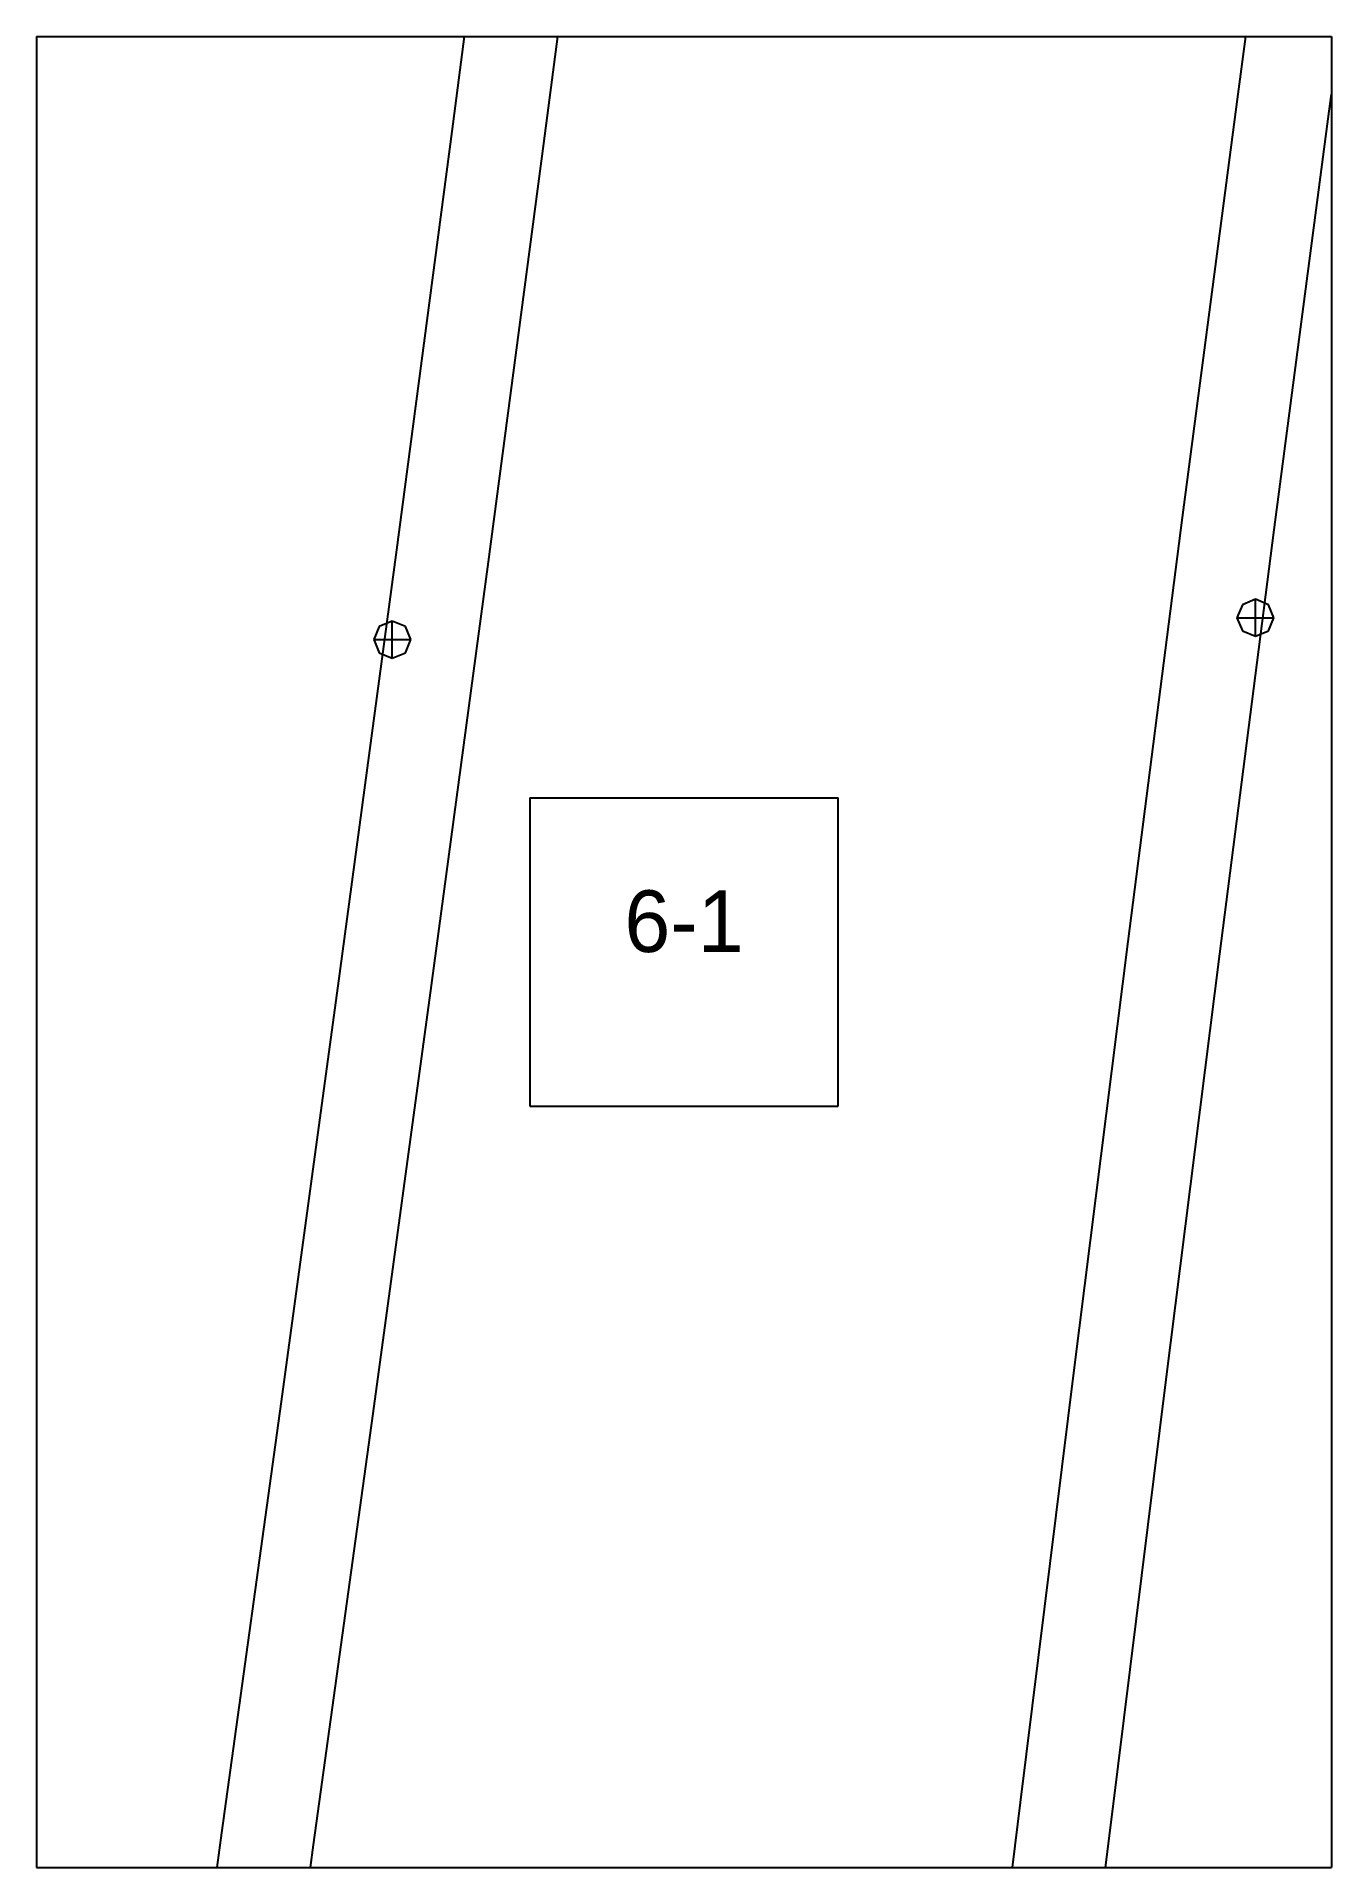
# Paper-space layout 'Plan 6-1' of a CAD drawing. Header units: metres, sheet in millimetres. Extents: x 0 to 210, y 0 to 297.
# The model-space entities are those that its viewports show. They can reach past a viewport. Long polylines and large blocks are cut down to what shows.
import ezdxf
from ezdxf.enums import TextEntityAlignment as Align

# ---------------------------------------------------------------- set-up
doc = ezdxf.new("R2010")
doc.units = ezdxf.units.M
for name, color, linetype in [('default', 7, 'Continuous'), ('TEXTLAYER', 7, 'Continuous'), ('VIEWPORTS', 7, 'Continuous')]:
    doc.layers.add(name, color=color, linetype=linetype)

msp = doc.modelspace()

# ---------------------------------------------------------------- linework, layer by layer
at = {"color": 9}
for p, q in [((0, -1188), (0, -1485)), ((210, -1188), (210, -1485)), ((210, -1188), (210, -1485)), ((0, -1485), (210, -1485)), ((0, -1485), (210, -1485)), ((0, -1485), (0, -1782)), ((210, -1485), (420, -1485)), ((210, -1485), (210, -1782)), ((210, -1485), (420, -1485)), ((210, -1485), (210, -1782)), ((80, -1608.5), (130, -1608.5)), ((80, -1608.5), (80, -1658.5)), ((130, -1658.5), (130, -1608.5)), ((80, -1658.5), (130, -1658.5)), ((0, -1782), (210, -1782)), ((0, -1782), (210, -1782)), ((0, -1782), (0, -2079)), ((210, -1782), (420, -1782)), ((210, -1782), (210, -2079)), ((210, -1782), (420, -1782)), ((210, -1782), (210, -2079))]:
    msp.add_line(p, q, dxfattribs=at)
at = {"layer": 'default', "color": 7, "linetype": 'Continuous'}
for p, q in [((194.76, -1495.13), (203.72, -1428.32)), ((209.63, -1497.12), (218.59, -1430.31)), ((67.39, -1500.41), (76.04, -1433.57)), ((82.27, -1502.34), (90.92, -1435.49)), ((185.86, -1563.02), (194.76, -1495.13)), ((200.73, -1565), (209.63, -1497.12)), ((58.43, -1568.28), (67.39, -1500.41)), ((73.31, -1570.21), (82.27, -1502.34)), ((177.04, -1631.82), (185.86, -1563.02)), ((191.91, -1633.79), (200.73, -1565)), ((49.19, -1637.01), (58.43, -1568.28)), ((64.06, -1638.94), (73.31, -1570.21)), ((197.69, -1576.28), (195.57, -1577.16)), ((199.81, -1577.16), (197.69, -1576.28)), ((197.69, -1582.28), (197.69, -1576.28)), ((57.68, -1579.83), (55.56, -1580.71)), ((59.81, -1580.71), (57.68, -1579.83)), ((57.68, -1585.83), (57.68, -1579.83)), ((195.57, -1577.16), (194.69, -1579.28)), ((194.69, -1579.28), (195.57, -1581.4)), ((194.69, -1579.28), (200.69, -1579.28)), ((200.69, -1579.28), (199.81, -1577.16)), ((199.81, -1581.4), (200.69, -1579.28)), ((55.56, -1580.71), (54.68, -1582.83)), ((54.68, -1582.83), (55.56, -1584.95)), ((54.68, -1582.83), (60.68, -1582.83)), ((60.68, -1582.83), (59.81, -1580.71)), ((59.81, -1584.95), (60.68, -1582.83)), ((195.57, -1581.4), (197.69, -1582.28)), ((197.69, -1582.28), (199.81, -1581.4)), ((55.56, -1584.95), (57.68, -1585.83)), ((57.68, -1585.83), (59.81, -1584.95)), ((168.29, -1701.34), (177.04, -1631.82)), ((183.16, -1703.31), (191.91, -1633.79)), ((39.7, -1706.43), (49.19, -1637.01)), ((54.57, -1708.36), (64.06, -1638.94)), ((159.58, -1771.46), (168.29, -1701.34)), ((174.45, -1773.42), (183.16, -1703.31)), ((30.05, -1776.41), (39.7, -1706.43)), ((44.92, -1778.34), (54.57, -1708.36)), ((150.84, -1841.95), (159.58, -1771.46)), ((165.72, -1843.91), (174.45, -1773.42)), ((20.34, -1846.77), (30.05, -1776.41)), ((35.21, -1848.7), (44.92, -1778.34))]:
    msp.add_line(p, q, dxfattribs=at)

# ---------------------------------------------------------------- texts
at = {"layer": 'TEXTLAYER', "color": 1}
msp.add_text('6-1', height=10, dxfattribs=at).set_placement((105, -1633.5), align=Align.CENTER)

psp = doc.layouts.new('Plan 6-1')

# ---------------------------------------------------------------- viewports
at = {"layer": 'VIEWPORTS'}
psp.add_viewport(center=(105, 148.5), size=(210, 297), view_center_point=(105, -1633.5), view_height=297, dxfattribs=at)

doc.saveas('drawing.dxf')
